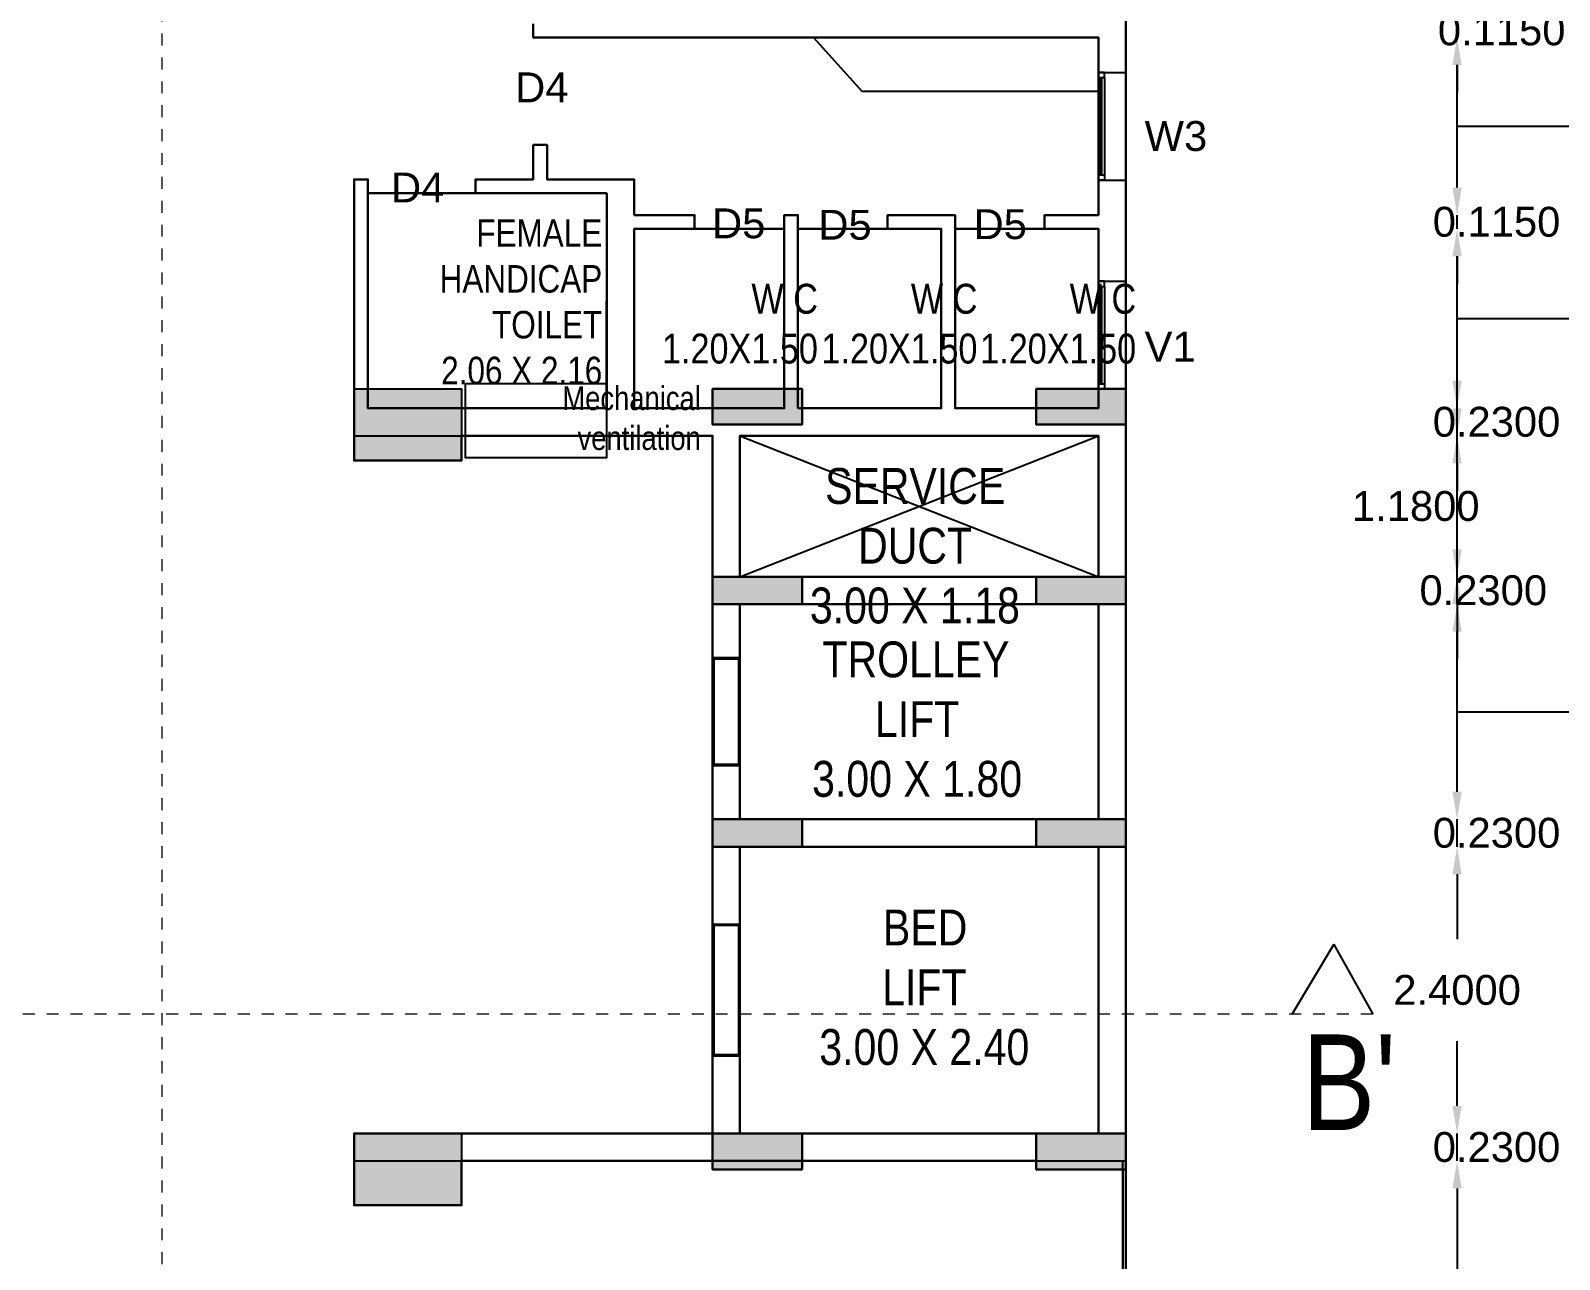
# Model space of a CAD drawing. Header units: metres. Extents: x -38 to 401, y 28 to 287.
# Drawn here: x 250.4 to 263.2, y 173.61 to 183.89 of the extents above; entities that cross this region are included whole.
import ezdxf

# ---------------------------------------------------------------- set-up
doc = ezdxf.new("R2010")
doc.units = ezdxf.units.M
doc.linetypes.add('CENTER', pattern=[2, 1.25, -0.25, 0.25, -0.25])
for name, color, linetype, lineweight in [('BLK_1_FLR_1_BLT_UP_AREA', 4, 'Continuous', 30), ('BLK_1_FLR_1_LIFT_1', 4, 'Continuous', 30), ('BLK_1_FLR_1_LIFT_2', 4, 'Continuous', 30), ('BLK_1_FLR_1_WATER_CLOSET', 4, 'Continuous', 30), ('BLK_1_LVL_1_BLDG_FOOT_PRINT', 4, 'Continuous', 30), ('UCOLUMN', 6, 'Continuous', 30)]:
    doc.layers.add(name, color=color, linetype=linetype, lineweight=lineweight)
for name, color, linetype in [('BLK_1_FLR_1_BLT_UP_AREA_DEDUCT', 1, 'Continuous'), ('BLK_1_FLR_1_CARPET_AREA', 10, 'Continuous'), ('BLK_1_FLR_1_SP_WC', 140, 'Continuous'), ('UBEAM', 1, 'Continuous'), ('UHATCH', 8, 'Continuous')]:
    doc.layers.add(name, color=color, linetype=linetype)
doc.styles.get("Standard").update_dxf_attribs({"font": 'arial.ttf'})
doc.dimstyles.get("Standard").update_dxf_attribs({"dimtxt": 0.18, "dimasz": 0.18, "dimexe": 0.18, "dimexo": 0.0625, "dimgap": 0.09, "dimtad": 0, "dimtih": 1, "dimtoh": 1, "dimdec": 4, "dimzin": 0, "dimdsep": 46, "dimtxsty": 'Standard', "dimcen": 0.09, "dimadec": 0, "dimazin": 0, "dimtfac": 1, "dimtdec": 4, "dimtofl": 0, "dimtmove": 0, "dimatfit": 3, "dimfxl": 0, "dimtolj": 1, "dimtzin": 0, "dimarcsym": 0})

# ---------------------------------------------------------------- blocks, each defined once
blk = doc.blocks.new('230 X 750')
at = {"layer": 'UHATCH', "linetype": 'Continuous'}
h = blk.add_hatch(color=256, dxfattribs=at)
h.dxf.hatch_style = 1
h.paths.add_polyline_path([(750, 0), (750, 230), (0, 230), (0, 0)])
at = {"layer": 'UCOLUMN', "linetype": 'Continuous'}
blk.add_lwpolyline([(0, 230), (0, 0), (750, 0), (750, 230)], close=True, dxfattribs=at)
blk = doc.blocks.new('A$C4CCF6BF3')
at = {"layer": 'UHATCH', "linetype": 'Continuous'}
h = blk.add_hatch(color=256, dxfattribs=at)
h.dxf.hatch_style = 1
h.paths.add_polyline_path([(750, 0), (750, 300), (0, 300), (0, 0)])
at = {"layer": 'UCOLUMN', "linetype": 'Continuous'}
blk.add_lwpolyline([(0, 300), (0, 0), (750, 0), (750, 300)], close=True, dxfattribs=at)
blk = doc.blocks.new('900 X 900')
at = {"linetype": 'Continuous'}
h = blk.add_hatch(color=256, dxfattribs=at)
h.dxf.hatch_style = 1
h.paths.add_polyline_path([(0, 150), (900, 150), (900, 750), (0, 750)])
blk.add_lwpolyline([(0, 150), (900, 150), (900, 750), (0, 750)], close=True, dxfattribs=at)
blk = doc.blocks.new('COLUMN LAYOUT')
at = {"layer": 'UBEAM', "color": 7, "linetype": 'Continuous', "xscale": -1}
for p in [(-5335, 5482), (-5335, -750)]:
    blk.add_blockref('900 X 900', p, dxfattribs=at)
at = {"layer": 'UBEAM', "color": 7}
for name, p in [('A$C4CCF6BF3', (-3235, 5933)), ('A$C4CCF6BF3', (-525, 5933)), ('230 X 750', (-3235, 4430)), ('230 X 750', (-525, 4430)), ('230 X 750', (-3235, 2400)), ('230 X 750', (-525, 2400)), ('A$C4CCF6BF3', (-3235, -300)), ('A$C4CCF6BF3', (-525, -300))]:
    blk.add_blockref(name, p, dxfattribs=at)
blk = doc.blocks.new('*D58')
at = {"color": 0, "lineweight": -2}
for p, q in [((263.962, 215.32), (263.962, 188.992)), ((263.962, 162.43), (263.962, 188.757))]:
    blk.add_line(p, q, dxfattribs=at)
at = {"color": 0}
for points in [[(263.924, 215.32), (264.001, 215.32), (263.962, 215.55)], [(263.924, 162.43), (264.001, 162.43), (263.962, 162.2)]]:
    blk.add_solid(points, dxfattribs=at)
at = {"layer": 'Defpoints', "color": 0}
for p in [(262.436, 215.55), (260.936, 162.2), (263.962, 162.2)]:
    blk.add_point(p, dxfattribs=at)
at = {"color": 0, "lineweight": 25, "insert": (263.962, 188.875), "char_height": 0.23, "attachment_point": 5}
blk.add_mtext('\\A1;53.35', dxfattribs=at)
blk = doc.blocks.new('*D622')
at = {"color": 0, "lineweight": -2}
for p, q in [((262.343, 174.2), (262.343, 168.857)), ((262.343, 162.66), (262.343, 168.002))]:
    blk.add_line(p, q, dxfattribs=at)
at = {"color": 0}
for points in [[(262.304, 174.2), (262.381, 174.2), (262.343, 174.43)], [(262.304, 162.66), (262.381, 162.66), (262.343, 162.43)]]:
    blk.add_solid(points, dxfattribs=at)
at = {"layer": 'Defpoints', "color": 0}
for p in [(259.546, 174.43), (262.343, 174.43), (253.56, 162.43)]:
    blk.add_point(p, dxfattribs=at)
at = {"color": 0, "lineweight": 25, "insert": (262.343, 168.43), "char_height": 0.25, "attachment_point": 5}
blk.add_mtext('\\A1;12.0000', dxfattribs=at)
blk = doc.blocks.new('*D624')
at = {"color": 0, "lineweight": -2}
for p, q in [((262.343, 174.89), (262.343, 175.12)), ((262.343, 174.43), (262.343, 174.66)), ((262.343, 174.2), (262.343, 173.97))]:
    blk.add_line(p, q, dxfattribs=at)
at = {"color": 0}
for points in [[(262.304, 174.89), (262.381, 174.89), (262.343, 174.66)], [(262.304, 174.2), (262.381, 174.2), (262.343, 174.43)]]:
    blk.add_solid(points, dxfattribs=at)
at = {"layer": 'Defpoints', "color": 0}
for p in [(259.34, 174.66), (262.343, 174.66), (259.546, 174.43)]:
    blk.add_point(p, dxfattribs=at)
at = {"color": 0, "lineweight": 25, "insert": (262.673, 174.545), "char_height": 0.25, "attachment_point": 5}
blk.add_mtext('\\A1;0.2300', dxfattribs=at)
blk = doc.blocks.new('*D625')
at = {"color": 0, "lineweight": -2}
for p, q in [((262.343, 176.83), (262.343, 176.287)), ((262.343, 174.89), (262.343, 175.432))]:
    blk.add_line(p, q, dxfattribs=at)
at = {"color": 0}
for points in [[(262.304, 176.83), (262.381, 176.83), (262.343, 177.06)], [(262.304, 174.89), (262.381, 174.89), (262.343, 174.66)]]:
    blk.add_solid(points, dxfattribs=at)
at = {"layer": 'Defpoints', "color": 0}
for p in [(259.34, 177.06), (262.343, 177.06), (259.34, 174.66)]:
    blk.add_point(p, dxfattribs=at)
at = {"color": 0, "lineweight": 25, "insert": (262.343, 175.86), "char_height": 0.25, "attachment_point": 5}
blk.add_mtext('\\A1;2.4000', dxfattribs=at)
blk = doc.blocks.new('*D626')
at = {"color": 0, "lineweight": -2}
for p, q in [((262.343, 177.52), (262.343, 177.75)), ((262.343, 177.06), (262.343, 177.29)), ((262.343, 176.83), (262.343, 176.6))]:
    blk.add_line(p, q, dxfattribs=at)
at = {"color": 0}
for points in [[(262.304, 177.52), (262.381, 177.52), (262.343, 177.29)], [(262.304, 176.83), (262.381, 176.83), (262.343, 177.06)]]:
    blk.add_solid(points, dxfattribs=at)
at = {"layer": 'Defpoints', "color": 0}
for p in [(259.34, 177.29), (262.343, 177.29), (259.34, 177.06)]:
    blk.add_point(p, dxfattribs=at)
at = {"color": 0, "lineweight": 25, "insert": (262.673, 177.175), "char_height": 0.25, "attachment_point": 5}
blk.add_mtext('\\A1;0.2300', dxfattribs=at)
blk = doc.blocks.new('*D627')
at = {"color": 0, "lineweight": -2}
for p, q in [((262.343, 177.52), (262.343, 178.86)), ((262.343, 178.19), (263.183, 178.19)), ((263.183, 178.19), (263.783, 178.19))]:
    blk.add_line(p, q, dxfattribs=at)
at = {"color": 0}
for points in [[(262.304, 178.86), (262.381, 178.86), (262.343, 179.09)], [(262.304, 177.52), (262.381, 177.52), (262.343, 177.29)]]:
    blk.add_solid(points, dxfattribs=at)
at = {"layer": 'Defpoints', "color": 0}
for p in [(259.34, 179.09), (262.343, 179.09), (259.34, 177.29)]:
    blk.add_point(p, dxfattribs=at)
at = {"color": 0, "lineweight": 25, "insert": (264.59, 178.19), "char_height": 0.25, "attachment_point": 5}
blk.add_mtext('\\A1;1.8000', dxfattribs=at)
blk = doc.blocks.new('*D628')
at = {"color": 0, "lineweight": -2}
for p, q in [((262.343, 179.55), (262.343, 179.78)), ((262.343, 179.09), (262.343, 179.32)), ((262.343, 178.86), (262.343, 178.63))]:
    blk.add_line(p, q, dxfattribs=at)
at = {"color": 0}
for points in [[(262.304, 179.55), (262.381, 179.55), (262.343, 179.32)], [(262.304, 178.86), (262.381, 178.86), (262.343, 179.09)]]:
    blk.add_solid(points, dxfattribs=at)
at = {"layer": 'Defpoints', "color": 0}
for p in [(259.34, 179.32), (262.343, 179.32), (259.34, 179.09)]:
    blk.add_point(p, dxfattribs=at)
at = {"color": 0, "lineweight": 25, "insert": (262.562, 179.205), "char_height": 0.25, "attachment_point": 5}
blk.add_mtext('\\A1;0.2300', dxfattribs=at)
blk = doc.blocks.new('*D629')
at = {"color": 0, "lineweight": -2}
for p, q in [((262.343, 180.73), (262.343, 180.96)), ((262.343, 179.32), (262.343, 180.5)), ((262.343, 179.09), (262.343, 178.86))]:
    blk.add_line(p, q, dxfattribs=at)
at = {"color": 0}
for points in [[(262.304, 180.73), (262.381, 180.73), (262.343, 180.5)], [(262.304, 179.09), (262.381, 179.09), (262.343, 179.32)]]:
    blk.add_solid(points, dxfattribs=at)
at = {"layer": 'Defpoints', "color": 0}
for p in [(259.34, 180.5), (262.343, 180.5), (259.34, 179.32)]:
    blk.add_point(p, dxfattribs=at)
at = {"color": 0, "lineweight": 25, "insert": (261.997, 179.91), "char_height": 0.25, "attachment_point": 5}
blk.add_mtext('\\A1;1.1800', dxfattribs=at)
blk = doc.blocks.new('*D630')
at = {"color": 0, "lineweight": -2}
for p, q in [((262.343, 180.96), (262.343, 181.19)), ((262.343, 180.5), (262.343, 180.73)), ((262.343, 180.27), (262.343, 180.04))]:
    blk.add_line(p, q, dxfattribs=at)
at = {"color": 0}
for points in [[(262.304, 180.96), (262.381, 180.96), (262.343, 180.73)], [(262.304, 180.27), (262.381, 180.27), (262.343, 180.5)]]:
    blk.add_solid(points, dxfattribs=at)
at = {"layer": 'Defpoints', "color": 0}
for p in [(259.34, 180.73), (262.343, 180.73), (259.34, 180.5)]:
    blk.add_point(p, dxfattribs=at)
at = {"color": 0, "lineweight": 25, "insert": (262.673, 180.615), "char_height": 0.25, "attachment_point": 5}
blk.add_mtext('\\A1;0.2300', dxfattribs=at)
blk = doc.blocks.new('*D631')
at = {"color": 0, "lineweight": -2}
for p, q in [((262.343, 180.96), (262.343, 182.002)), ((262.343, 181.481), (263.183, 181.481)), ((263.183, 181.481), (263.783, 181.481))]:
    blk.add_line(p, q, dxfattribs=at)
at = {"color": 0}
for points in [[(262.304, 182.002), (262.381, 182.002), (262.343, 182.232)], [(262.304, 180.96), (262.381, 180.96), (262.343, 180.73)]]:
    blk.add_solid(points, dxfattribs=at)
at = {"layer": 'Defpoints', "color": 0}
for p in [(259.34, 182.232), (262.343, 182.232), (259.34, 180.73)]:
    blk.add_point(p, dxfattribs=at)
at = {"color": 0, "lineweight": 25, "insert": (264.59, 181.481), "char_height": 0.25, "attachment_point": 5}
blk.add_mtext('\\A1;1.5020', dxfattribs=at)
blk = doc.blocks.new('*D632')
at = {"color": 0, "lineweight": -2}
for p, q in [((262.343, 182.577), (262.343, 182.807)), ((262.343, 182.232), (262.343, 182.347)), ((262.343, 182.002), (262.343, 181.772))]:
    blk.add_line(p, q, dxfattribs=at)
at = {"color": 0}
for points in [[(262.304, 182.577), (262.381, 182.577), (262.343, 182.347)], [(262.304, 182.002), (262.381, 182.002), (262.343, 182.232)]]:
    blk.add_solid(points, dxfattribs=at)
at = {"layer": 'Defpoints', "color": 0}
for p in [(259.34, 182.347), (262.343, 182.347), (259.34, 182.232)]:
    blk.add_point(p, dxfattribs=at)
at = {"color": 0, "lineweight": 25, "insert": (262.673, 182.289), "char_height": 0.25, "attachment_point": 5}
blk.add_mtext('\\A1;0.1150', dxfattribs=at)
blk = doc.blocks.new('*D633')
at = {"color": 0, "lineweight": -2}
for p, q in [((262.343, 182.577), (262.343, 183.603)), ((262.343, 183.09), (263.183, 183.09)), ((263.183, 183.09), (263.783, 183.09))]:
    blk.add_line(p, q, dxfattribs=at)
at = {"color": 0}
for points in [[(262.304, 183.603), (262.381, 183.603), (262.343, 183.833)], [(262.304, 182.577), (262.381, 182.577), (262.343, 182.347)]]:
    blk.add_solid(points, dxfattribs=at)
at = {"layer": 'Defpoints', "color": 0}
for p in [(259.34, 183.833), (262.343, 183.833), (259.34, 182.347)]:
    blk.add_point(p, dxfattribs=at)
at = {"color": 0, "lineweight": 25, "insert": (264.591, 183.09), "char_height": 0.25, "attachment_point": 5}
blk.add_mtext('\\A1;1.4865', dxfattribs=at)
blk = doc.blocks.new('*D634')
at = {"color": 0, "lineweight": -2}
for p, q in [((262.343, 184.178), (262.343, 184.408)), ((262.343, 183.833), (262.343, 183.948)), ((262.343, 183.603), (262.343, 183.373))]:
    blk.add_line(p, q, dxfattribs=at)
at = {"color": 0}
for points in [[(262.304, 184.178), (262.381, 184.178), (262.343, 183.948)], [(262.304, 183.603), (262.381, 183.603), (262.343, 183.833)]]:
    blk.add_solid(points, dxfattribs=at)
at = {"layer": 'Defpoints', "color": 0}
for p in [(259.34, 183.948), (262.343, 183.948), (259.34, 183.833)]:
    blk.add_point(p, dxfattribs=at)
at = {"color": 0, "lineweight": 25, "insert": (262.716, 183.891), "char_height": 0.25, "attachment_point": 5}
blk.add_mtext('\\A1;0.1150', dxfattribs=at)

msp = doc.modelspace()

# ---------------------------------------------------------------- linework, layer by layer
at = {"linetype": 'CENTER', "lineweight": 20, "ltscale": 0.05}
msp.add_line((251.50103, 217.26594), (251.50103, 160.05121), dxfattribs=at)
at = {"color": 7, "lineweight": 25}
for p, q in [((259.57025, 183.54004), (259.57025, 184.16154)), ((254.61025, 183.83329), (254.61025, 183.94829)), ((254.61025, 183.83329), (259.34025, 183.83329)), ((259.34025, 183.83329), (259.34025, 183.54004)), ((259.34025, 183.54004), (259.57025, 183.54004)), ((259.57025, 182.64004), (259.57025, 183.54004)), ((259.34026, 182.65609), (259.34025, 183.49745)), ((259.36081, 182.68263), (259.3608, 183.49745)), ((259.36933, 182.68263), (259.36932, 183.49745)), ((259.39136, 183.49745), (259.39136, 182.65609)), ((257.35927, 183.38329), (259.33862, 183.38329)), ((254.61025, 182.93329), (254.61025, 182.64479)), ((254.72525, 182.93329), (254.61025, 182.93329)), ((254.72525, 182.93329), (254.72525, 182.64479)), ((253.22525, 182.64479), (253.11025, 182.64479)), ((253.11025, 182.64479), (253.11025, 180.49979)), ((253.22525, 180.72979), (253.22525, 182.64479)), ((254.61025, 182.64479), (254.12525, 182.64479)), ((254.12525, 182.64479), (254.12525, 182.52979)), ((255.45525, 182.64479), (254.72525, 182.64479)), ((255.45525, 182.34679), (255.45525, 182.64479)), ((259.34025, 182.64004), (259.34025, 182.34679)), ((259.34025, 182.64004), (259.57025, 182.64004)), ((259.57025, 181.79229), (259.57025, 182.64004)), ((254.12525, 182.52979), (255.22525, 182.52979)), ((255.22525, 182.52979), (255.22525, 180.72979)), ((255.96025, 182.34679), (255.45525, 182.34679)), ((255.96025, 182.23179), (255.96025, 182.34679)), ((256.82525, 182.34679), (256.71025, 182.34679)), ((256.71025, 182.34679), (256.71025, 180.72979)), ((256.82525, 180.72979), (256.82525, 182.34679)), ((258.14025, 182.34679), (257.57525, 182.34679)), ((257.57525, 182.34679), (257.57525, 182.23179)), ((258.14025, 180.72979), (258.14025, 182.34679)), ((259.34025, 182.34679), (258.89025, 182.34679)), ((258.89025, 182.34679), (258.89025, 182.23179)), ((255.45525, 180.72979), (255.45525, 182.23179)), ((255.45525, 182.23179), (255.96025, 182.23179)), ((257.57525, 182.23179), (258.02525, 182.23179)), ((258.02525, 182.23179), (258.02525, 180.72979)), ((258.89025, 182.23179), (259.34025, 182.23179)), ((259.34025, 182.23179), (259.34025, 181.79229)), ((259.34025, 181.79229), (259.57025, 181.79229)), ((259.34026, 180.90834), (259.34025, 181.7497)), ((259.36081, 180.93488), (259.3608, 181.7497)), ((259.36933, 180.93488), (259.36932, 181.7497)), ((259.39136, 181.7497), (259.39136, 180.90834)), ((259.57025, 180.89229), (259.57025, 181.79229)), ((259.34025, 180.89229), (259.34025, 180.72979)), ((259.34025, 180.89229), (259.57025, 180.89229)), ((259.57025, 174.42979), (259.57025, 180.89229)), ((255.22525, 180.72979), (253.22525, 180.72979)), ((256.71025, 180.72979), (255.45525, 180.72979)), ((258.02525, 180.72979), (256.82525, 180.72979)), ((259.34025, 180.72979), (258.14025, 180.72979)), ((253.11025, 180.49979), (256.11025, 180.49979)), ((256.11025, 180.49979), (256.11025, 178.63979)), ((256.34025, 180.49979), (259.34025, 179.31979)), ((256.34025, 179.31979), (259.34025, 180.49979)), ((256.34025, 178.63979), (256.34025, 179.08979)), ((256.34025, 179.08979), (259.34025, 179.08979)), ((259.34025, 179.08979), (259.34025, 177.28979)), ((256.11025, 178.63979), (256.34025, 178.63979)), ((256.34025, 177.73979), (256.11025, 177.73979)), ((256.11025, 177.73979), (256.11025, 176.40979)), ((256.34025, 177.28979), (256.34025, 177.73979)), ((259.34025, 177.28979), (256.34025, 177.28979)), ((256.34025, 176.40979), (256.34025, 177.05979)), ((256.34025, 177.05979), (259.34025, 177.05979)), ((259.34025, 177.05979), (259.34025, 174.65979)), ((256.11025, 176.40979), (256.34025, 176.40979)), ((256.34025, 175.30979), (256.11025, 175.30979)), ((256.11025, 175.30979), (256.11025, 174.65979)), ((256.34025, 174.65979), (256.34025, 175.30979)), ((256.11025, 174.65979), (253.11025, 174.65979)), ((253.11025, 174.65979), (253.11025, 174.42979)), ((259.34025, 174.65979), (256.34025, 174.65979)), ((253.11025, 174.42979), (259.57025, 174.42979)), ((259.54625, 162.22379), (259.54625, 174.42979)), ((259.57025, 162.19979), (259.57025, 174.42979))]:
    msp.add_line(p, q, dxfattribs=at)
for points in [[(256.95594, 183.83329), (257.35927, 183.38329)], [(260.96096, 175.65979), (261.31081, 176.24267), (261.63694, 175.65979)]]:
    msp.add_lwpolyline(points, dxfattribs=at)
for points in [[(259.34025, 183.49745), (259.39136, 183.49745), (259.39136, 183.54004), (259.34025, 183.54004)], [(259.34026, 182.68263), (259.39136, 182.68263), (259.39136, 182.64004), (259.34026, 182.64004)], [(259.34025, 181.7497), (259.39136, 181.7497), (259.39136, 181.79229), (259.34025, 181.79229)], [(254.04215, 180.93694), (255.22158, 180.93694), (255.22158, 180.31552), (254.04215, 180.31552)], [(259.34026, 180.93488), (259.39136, 180.93488), (259.39136, 180.89229), (259.34026, 180.89229)], [(256.34025, 179.31979), (259.34025, 179.31979), (259.34025, 180.49979), (256.34025, 180.49979)], [(256.11025, 177.73979), (256.34025, 177.73979), (256.34025, 178.63979), (256.11025, 178.63979)], [(256.12025, 177.74979), (256.33025, 177.74979), (256.33025, 178.62979), (256.12025, 178.62979)], [(256.11025, 175.30979), (256.34025, 175.30979), (256.34025, 176.40979), (256.11025, 176.40979)], [(256.12025, 175.31979), (256.33025, 175.31979), (256.33025, 176.39979), (256.12025, 176.39979)]]:
    msp.add_lwpolyline(points, close=True, dxfattribs=at)
at = {"linetype": 'CENTER', "lineweight": 20, "ltscale": 0.05}
msp.add_lwpolyline([(261.63694, 175.65979), (235.27928, 175.65979)], dxfattribs=at)
at = {"layer": 'BLK_1_FLR_1_BLT_UP_AREA', "color": 12, "lineweight": 30}
msp.add_lwpolyline([(238.02025, 162.19968), (238.02025, 215.54979), (261.07025, 215.54979), (261.07025, 205.57979), (259.57025, 205.57979), (259.57025, 162.19968)], close=True, dxfattribs=at)
at = {"layer": 'BLK_1_FLR_1_BLT_UP_AREA_DEDUCT', "color": 12, "lineweight": 30}
msp.add_lwpolyline([(256.34025, 179.31979), (259.34025, 179.31979), (259.34025, 180.49979), (256.34025, 180.49979)], close=True, dxfattribs=at)
at = {"layer": 'BLK_1_FLR_1_CARPET_AREA', "color": 15, "linetype": 'Continuous', "lineweight": 30}
msp.add_lwpolyline([(254.61025, 183.94829), (254.61025, 183.83329), (259.34025, 183.83329), (259.34025, 182.34679), (258.89025, 182.34679), (258.89025, 182.23179), (259.34025, 182.23179), (259.34026, 180.89229), (258.82025, 180.89229), (258.82025, 180.72979), (258.14025, 180.72979), (258.14025, 182.34679), (257.57525, 182.34679), (257.57525, 182.23179), (258.02525, 182.23179), (258.02525, 180.72979), (256.86025, 180.72979), (256.86025, 180.89229), (256.82525, 180.89229), (256.82525, 182.34679), (256.71025, 182.34679), (256.71025, 180.89229), (256.11025, 180.89229), (256.11025, 180.72979), (255.45525, 180.72979), (255.45525, 182.23179), (255.96025, 182.23179), (255.96025, 182.34679), (255.45525, 182.34679), (255.45525, 182.64479), (254.72525, 182.64479), (254.72525, 182.93329), (254.61025, 182.93329), (254.61025, 182.64479), (254.12525, 182.64479), (254.12525, 182.52979), (255.22525, 182.52979), (255.22158, 180.72979), (253.22525, 180.72979), (253.22525, 182.64479), (253.11025, 182.64479), (253.11025, 180.29229), (254.01025, 180.29229), (254.01025, 180.49979), (256.11025, 180.49979), (256.11025, 174.65979), (253.11025, 174.65979), (253.11025, 174.42979), (253.11025, 174.05979), (254.01025, 174.05979), (254.01025, 174.42979), (258.82025, 174.42979), (258.82025, 174.35979), (259.54625, 174.35979), (259.54625, 168.72979)], dxfattribs=at)
at = {"layer": 'BLK_1_FLR_1_LIFT_1', "color": 30, "lineweight": 30}
msp.add_lwpolyline([(256.34025, 177.05979), (259.34025, 177.05979), (259.34025, 174.65979), (256.34025, 174.65979)], close=True, dxfattribs=at)
at = {"layer": 'BLK_1_FLR_1_LIFT_2', "color": 30, "lineweight": 30}
msp.add_lwpolyline([(256.34025, 177.28979), (259.34025, 177.28979), (259.34025, 179.08979), (256.34025, 179.08979)], close=True, dxfattribs=at)
at = {"layer": 'BLK_1_FLR_1_SP_WC', "color": 2, "lineweight": 30}
msp.add_lwpolyline([(255.22525, 180.72979), (253.22525, 180.72979), (253.22525, 182.52979), (255.22525, 182.52979)], close=True, dxfattribs=at)
at = {"layer": 'BLK_1_FLR_1_WATER_CLOSET', "color": 2, "lineweight": 30}
for points in [[(255.45525, 180.72979), (256.71025, 180.72979), (256.71025, 182.23179), (255.45525, 182.23179)], [(256.82525, 180.72979), (258.02525, 180.72979), (258.02525, 182.23179), (256.82525, 182.23179)], [(258.14025, 180.72979), (259.34025, 180.72979), (259.34025, 182.23179), (258.14025, 182.23179)]]:
    msp.add_lwpolyline(points, close=True, dxfattribs=at)
at = {"layer": 'BLK_1_LVL_1_BLDG_FOOT_PRINT', "color": 1}
msp.add_lwpolyline([(238.02023, 162.19979), (238.02023, 215.54979), (261.07023, 215.54979), (261.07023, 205.57979), (259.57023, 205.57979), (259.57023, 162.19979)], close=True, dxfattribs=at)

# ---------------------------------------------------------------- block references
at = {"color": 7, "lineweight": 25, "xscale": 0.001, "yscale": 0.001, "zscale": 0.001}
msp.add_blockref('COLUMN LAYOUT', (259.34525, 174.65979), dxfattribs=at)
msp.add_blockref('COLUMN LAYOUT', (259.34525, 174.65979), dxfattribs=at)

# ---------------------------------------------------------------- texts
at = {"color": 7, "lineweight": 25, "char_height": 0.25, "attachment_point": 1}
for s, insert in [('D4', (254.45828, 183.54049)), ('W3', (259.72728, 183.13349)), ('D4', (253.41928, 182.70249)), ('D5', (256.10628, 182.40249)), ('D5', (256.99628, 182.39049)), ('D5', (258.29528, 182.39549)), ('V1', (259.72728, 181.36949))]:
    msp.add_mtext_dynamic_manual_height_columns(s, width=331.5310086, gutter_width=1000, heights=[0], dxfattribs=dict(at, insert=insert))
at = {"color": 7, "lineweight": 25}
for s, insert, char_height, width, attachment_point in [('{\\fArial Narrow|b0|i0|c0|p34;FEMALE HANDICAP TOILET\\P2.06 X 2.16}', (255.18707, 182.31124), 0.23, 1.8424125, 3), ('{\\fArial Narrow|b0|i0|c0|p34;W C\\P1.20X1.50}', (256.99266, 181.10093), 0.25, 1.8424125, 9), ('{\\fArial Narrow|b0|i0|c0|p34;W C\\P1.20X1.50}', (258.32778, 181.10093), 0.25, 1.8424125, 9), ('{\\fArial Narrow|b0|i0|c0|p34;W C\\P1.20X1.50}', (259.65632, 181.10093), 0.25, 1.8424125, 9), ('{\\fArial Narrow|b0|i0|c0|p34;Mechanical\\Pventilation}', (256.01219, 180.37779), 0.2, 2.774038, 9), ('{\\fArial Narrow|b0|i0|c0|p34;\\W1.92533; \\W1;SERVICE \\P{\\W4.816119; }DUCT\\P{\\W0.593421; }3.00 X 1.18}', (256.86861, 180.22943), 0.3, 1.8424125, 1), ('{\\fArial Narrow|b0|i0|c0|p34;\\W1.50456; \\W1;TROLLEY \\P{\\W6.104128; }LIFT\\P{\\W0.600916; }3.00 X 1.80}', (256.88625, 178.77816), 0.3, 1.8424125, 1), ('{\\fArial Narrow|b0|i0|c0|p34;\\W6.17479; \\W1;BED \\P{\\W6.104128; }LIFT\\P{\\W0.600916; }3.00 X 2.40}', (256.94678, 176.53391), 0.3, 1.8424125, 1), ("{\\fArial Narrow|b0|i0|c0|p34;B'}", (261.04589, 175.48849), 0.8, 1.7202398, 1)]:
    msp.add_mtext(s, dxfattribs=dict(at, insert=insert, char_height=char_height, width=width, attachment_point=attachment_point))

# ---------------------------------------------------------------- dimensions: what is measured, and where the dimension line sits
dim = msp.add_linear_dim(base=(263.96222, 162.19979), p1=(262.43587, 215.54979), p2=(260.93587, 162.19979), angle=90, text='53.35', dimstyle='Standard', override={"dimscale": 1, "dimtxt": 0.23, "dimasz": 0.23, "dimgap": 0, "dimse1": 1, "dimse2": 1, "dimtmove": 1}, dxfattribs=at)
dim.commit()
dim.dimension.update_dxf_attribs({"geometry": '*D58', "text_midpoint": (263.96222, 188.87479)})
at = {"lineweight": 25}
for base, p1, p2, picture, middle in [((262.34265, 183.94829), (259.34025, 183.83329), (259.34025, 183.94829), '*D634', (262.71571, 183.89079)), ((262.34265, 182.34679), (259.34025, 182.23179), (259.34025, 182.34679), '*D632', (262.67271, 182.28929)), ((262.34265, 180.72979), (259.34025, 180.49979), (259.34025, 180.72979), '*D630', (262.67289, 180.61479)), ((262.34265, 180.49979), (259.34025, 179.31979), (259.34025, 180.49979), '*D629', (261.99707, 179.90979)), ((262.34265, 179.31979), (259.34025, 179.08979), (259.34025, 179.31979), '*D628', (262.56238, 179.20479)), ((262.34265, 177.28979), (259.34025, 177.05979), (259.34025, 177.28979), '*D626', (262.67289, 177.17479)), ((262.34265, 174.65979), (259.54625, 174.42979), (259.34025, 174.65979), '*D624', (262.67289, 174.54479))]:
    dim = msp.add_linear_dim(base=base, p1=p1, p2=p2, angle=90, dimstyle='Standard', override={"dimscale": 1, "dimtxt": 0.25, "dimasz": 0.23, "dimgap": 0.3, "dimpost": '\\X', "dimse1": 1, "dimse2": 1, "dimtmove": 1, "dimfxl": 25.4}, dxfattribs=at)
    dim.commit()
    dim.dimension.update_dxf_attribs({"geometry": picture, "text_midpoint": middle, "dimtype": 128})
for base, p1, p2, override, picture, middle in [((262.34265, 183.83329), (259.34025, 182.34679), (259.34025, 183.83329), {"dimscale": 1, "dimtxt": 0.25, "dimasz": 0.23, "dimgap": 0.3, "dimpost": '\\X', "dimse1": 1, "dimse2": 1, "dimtmove": 1, "dimfxl": 25.4}, '*D633', (264.08322, 183.09004)), ((262.34265, 182.23179), (259.34025, 180.72979), (259.34025, 182.23179), {"dimscale": 1, "dimtxt": 0.25, "dimasz": 0.23, "dimgap": 0.3, "dimpost": '\\X', "dimse1": 1, "dimse2": 1, "dimtmove": 1, "dimfxl": 25.4}, '*D631', (264.08322, 181.48079)), ((262.34265, 179.08979), (259.34025, 177.28979), (259.34025, 179.08979), {"dimscale": 1, "dimtxt": 0.25, "dimasz": 0.23, "dimgap": 0.3, "dimpost": '\\X', "dimse1": 1, "dimse2": 1, "dimtmove": 1, "dimfxl": 25.4}, '*D627', (264.08322, 178.18979)), ((262.34265, 177.05979), (259.34025, 174.65979), (259.34025, 177.05979), {"dimscale": 1, "dimtxt": 0.25, "dimasz": 0.23, "dimgap": 0.3, "dimpost": '\\X', "dimse1": 1, "dimse2": 1, "dimtmove": 1, "dimfxl": 25.4}, '*D625', (262.34265, 175.85979)), ((262.34265, 174.42979), (253.56025, 162.42979), (259.54625, 174.42979), {"dimscale": 1, "dimtxt": 0.25, "dimasz": 0.23, "dimgap": 0.3, "dimpost": '\\X', "dimse1": 1, "dimse2": 1, "dimfxl": 25.4}, '*D622', (262.34265, 168.42979))]:
    dim = msp.add_linear_dim(base=base, p1=p1, p2=p2, angle=90, dimstyle='Standard', override=override, dxfattribs=at)
    dim.commit()
    dim.dimension.update_dxf_attribs({"geometry": picture, "text_midpoint": middle})

doc.saveas('drawing.dxf')
